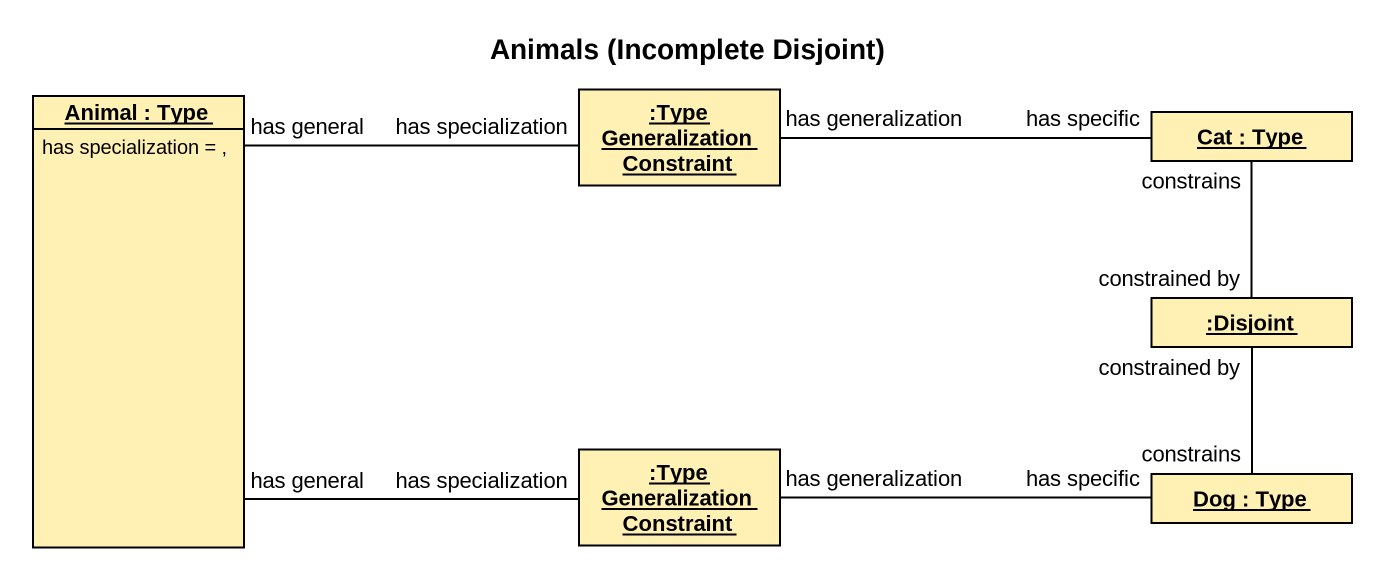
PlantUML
@startuml
title Animals (Incomplete Disjoint)
hide circle
hide empty members
object "Animal : Type" as Animal #FFF0B4 {
  has specialization = ,
}
object ":Type Generalization Constraint" as Type_Generalization #FFF0B4
object "Cat : Type" as Cat #FFF0B4
object ":Disjoint" as Disjoint #FFF0B4
object ":Type Generalization Constraint" as Type_Generalization_2 #FFF0B4
object "Dog : Type" as Dog #FFF0B4
Type_Generalization -left- Animal : has specialization\nhas general
Type_Generalization -right- Cat : has generalization\nhas specific
Disjoint -up- Cat : constrains\nconstrained by
Disjoint -- Dog : constrained by\nconstrains
Type_Generalization_2 -left- Animal : has specialization\nhas general
Type_Generalization_2 -right- Dog : has generalization\nhas specific
@enduml
